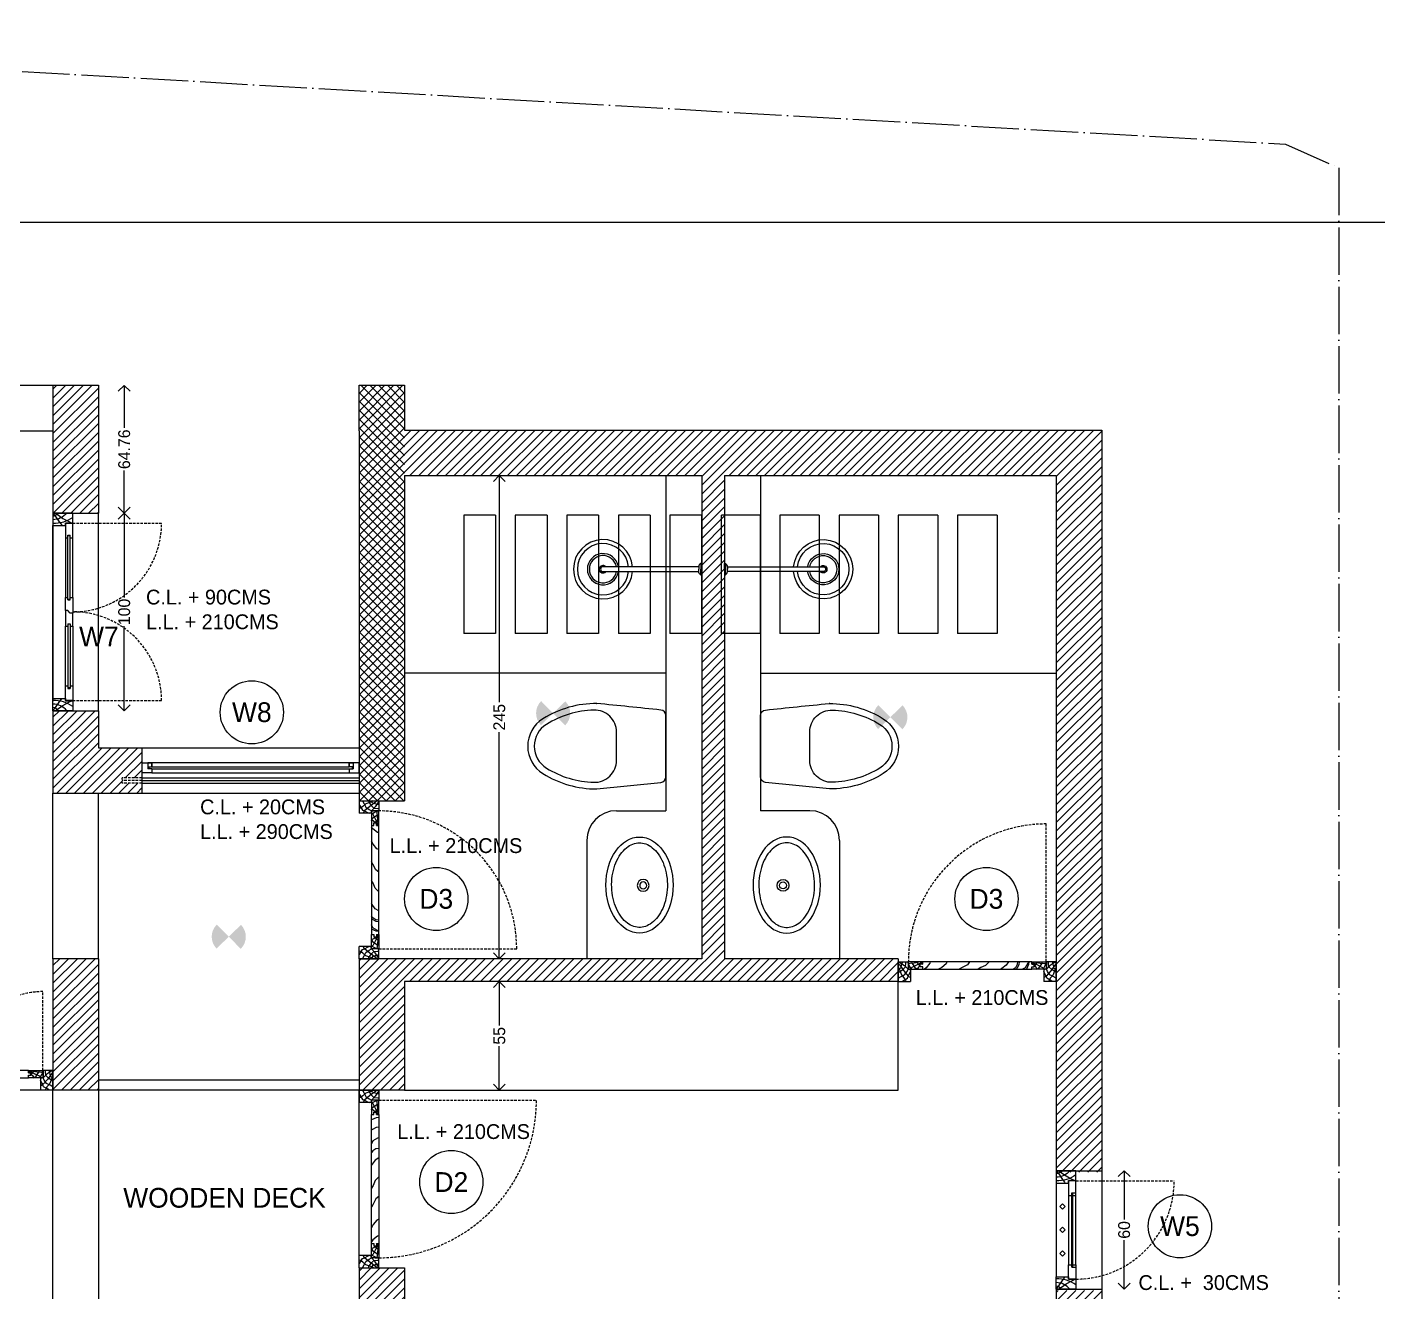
# Model space of a CAD drawing. Header units: metres. Extents: x -16 to 65907, y -5261 to 15511.
# Drawn here: x 18157 to 18841, y 6932 to 7573 of the extents above; entities that cross this region are included whole.
import ezdxf

# ---------------------------------------------------------------- set-up
doc = ezdxf.new("R2010")
doc.units = ezdxf.units.M
doc.header["$PDMODE"] = 67
doc.header["$PDSIZE"] = -5
doc.linetypes.add('ACAD_ISO04W100', pattern=[30, 24, -3, 0, -3])
doc.linetypes.add('DASHED', pattern=[19.05, 12.7, -6.35])
doc.layers.get('0').update_dxf_attribs({"color": 6})
for name, color, linetype in [('BC-BOUNDARY', 3, 'ACAD_ISO04W100'), ('BC-CILL', 23, 'Continuous'), ('BC-DIMENSION', 8, 'Continuous'), ('BC-ELEC_FIT', 10, 'Continuous'), ('BC-FURNITURE', 5, 'Continuous'), ('BC-GREYCOLOR', 8, 'Continuous'), ('BC-HATCH', 8, 'Continuous'), ('BC-JOINERY', 93, 'Continuous'), ('BC-PLUMB-FIXTURE', 118, 'Continuous'), ('BC-TEXT', 7, 'Continuous'), ('BC-WALLS', 1, 'Continuous'), ('BC-WHITECOLOR', 7, 'Continuous')]:
    doc.layers.add(name, color=color, linetype=linetype)
doc.layers.get('BC-ELEC_FIT').off()
doc.styles.add('BC-1IN10-3', font='FreeSans.ttf', dxfattribs={"height": 6})
doc.styles.add('BC-1IN50-1', font='FreeSans.ttf', dxfattribs={"height": 10})
doc.dimstyles.new('BC-1IN10-3', dxfattribs={"dimtxt": 6, "dimasz": 6, "dimexe": 0.18, "dimexo": 0.0625, "dimgap": 1, "dimtad": 0, "dimtoh": 1, "dimzin": 12, "dimdsep": 46, "dimtxsty": 'BC-1IN10-3', "dimblk": 'OPEN90', "dimcen": 0.09, "dimse1": 1, "dimse2": 1, "dimclrd": 256, "dimclre": 256, "dimclrt": 7, "dimadec": 0, "dimazin": 0, "dimtfac": 1, "dimtdec": 1, "dimtofl": 0, "dimtmove": 1, "dimatfit": 3, "dimldrblk": 'OPEN90', "dimfxl": 1, "dimtolj": 1, "dimtzin": 0, "dimlwd": -3, "dimarcsym": 0})
pattern_1 = [(45, (-1743.164, 9158.644), (-2.24506403, 2.24506403), [])]

# ---------------------------------------------------------------- blocks, each defined once
blk = doc.blocks.new('BC-SHOWER')
for p in [(-12.3, -15.1), (12.3, -15.1)]:
    blk.add_line(p, (0, -15.1))
for points in [[(0, 0), (-29.6, 0)], [(0, 0), (29.6, 0)], [(-29.6, -4.1), (0, -4.1)], [(-28.3, -5.1), (0, -5.1)], [(29.6, -4.1), (0, -4.1)], [(28.3, -5.1), (0, -5.1)]]:
    blk.add_lwpolyline(points)
for points in [[(-29.6, 0), (-29.6, -4.1, 0.347987), (-28.6, -5.1), (-28.3, -5.1, 0.2725), (-12.3, -15.1, 6.671192)], [(29.6, 0), (29.6, -4.1, -0.347987), (28.6, -5.1), (28.3, -5.1, -0.2725), (12.3, -15.1, -6.671192)], [(-12.3, -15.1), (-12.3, -500, 1), (12.3, -500), (12.3, -15.1)]]:
    blk.add_lwpolyline(points, format="xyb")
for centre, radius, start, end in [((0, -499.7), 150, 94.70296, 85.29704), ((0, -499.7), 130, 95.42894, 84.57108), ((0, -500), 79.1, 100.18967, 79.8103), ((0, -500), 69.1, 100.18967, 79.8103), ((0, -500), 19.1, 130.08702, 49.91283)]:
    blk.add_arc(centre, radius, start, end)
blk = doc.blocks.new('BC-WC')
at = {"linetype": 'ByBlock'}
for points in [[(193.3, 400), (461.7, 520.1, -0.384412), (493.6, 509.8), (633.6, 267.3, -0.383904), (626.6, 234.6, -0.001434), (389.3, 62.9, -0.140641), (141, 0, -0.259738), (18, 73.6, -0.259738), (15.8, 216.9, -0.139471)], [(336.3, 332.2), (401.2, 219.9, -0.422961), (362, 81.9, -0.13189), (141.9, 30, -0.259738), (44, 88.6, -0.259738), (42.2, 202.7, -0.13189), (197.1, 367.3, -0.422961)]]:
    blk.add_lwpolyline(points, format="xyb", close=True, dxfattribs=at)
blk.add_arc((374.7, 83.2), 25, 299.83999, 305.7189, dxfattribs=at)
blk = doc.blocks.new('BC-WASH-COUNTER')
for radius in [2.5, 1.47]:
    blk.add_circle((20.09, 15.74), radius)
at = {"extrusion": (0, 0, -1)}
blk.add_ellipse((20.23, 14.18), major_axis=(-20.28, 0), ratio=0.7, start_param=3.141593, end_param=9.424778, dxfattribs=at)
blk.add_open_spline([(38.07, 14.18), (38.07, 13.26), (37.9, 12.33), (37.2, 10.48), (36.67, 9.56), (35.23, 7.8), (34.32, 6.96), (32.19, 5.44), (30.95, 4.77), (28.25, 3.65), (26.77, 3.21), (23.7, 2.6), (22.09, 2.44), (18.88, 2.41), (17.27, 2.54), (14.17, 3.08), (12.68, 3.5), (9.92, 4.56), (8.66, 5.22), (6.45, 6.7), (5.5, 7.53), (3.99, 9.27), (3.41, 10.18), (2.64, 12.03), (2.43, 12.95), (2.35, 14.81), (2.49, 15.74), (3.11, 17.58), (3.6, 18.51), (4.95, 20.28), (5.82, 21.14), (7.89, 22.69), (9.09, 23.39), (11.74, 24.56), (13.19, 25.03), (16.24, 25.69), (17.83, 25.88), (21.04, 25.98), (22.66, 25.88), (25.78, 25.4), (27.29, 25.01), (30.1, 24), (31.39, 23.37), (33.67, 21.93), (34.65, 21.12), (36.25, 19.39), (36.86, 18.48), (37.72, 16.65), (37.97, 15.72), (38.06, 14.59), (38.07, 14.39), (38.07, 14.18)], degree=3, knots=[0, 0, 0, 0, 0.25944, 0.25944, 0.518879, 0.518879, 0.778319, 0.778319, 1.037759, 1.037759, 1.297198, 1.297198, 1.556638, 1.556638, 1.816078, 1.816078, 2.075517, 2.075517, 2.334957, 2.334957, 2.594397, 2.594397, 2.853836, 2.853836, 3.113276, 3.113276, 3.372716, 3.372716, 3.632155, 3.632155, 3.891595, 3.891595, 4.151035, 4.151035, 4.410474, 4.410474, 4.669914, 4.669914, 4.929354, 4.929354, 5.188793, 5.188793, 5.448233, 5.448233, 5.707673, 5.707673, 5.967112, 5.967112, 6.226552, 6.226552, 6.283185, 6.283185, 6.283185, 6.283185])
blk = doc.blocks.new('BC-JN-FRAME-SIDE')
at = {"layer": 'BC-HATCH'}
for points in [[(0, -3.87), (-1.06, -2.29), (-2.66, -0.06), (-4.24, 2.97), (-5, 4.54)], [(-0.01, -5), (-1.62, -3.74), (-4.39, -1.84), (-5.78, -0.75), (-6.25, -0.66)]]:
    blk.add_lwpolyline(points, dxfattribs=at)
for centre, radius, start, end in [((10.75, -4.4), 15.93, 143.84471, 182.16368), ((5.98, -5.2), 9.31, 129.91119, 178.74686), ((2.65, -5.73), 4.3, 128.02701, 170.18517)]:
    blk.add_arc(centre, radius, start, end, dxfattribs=at)
at = {"layer": 'BC-JOINERY'}
for p, q in [((-6.25, -5), (-6.25, 1.25)), ((-6.25, 1.25), (-5, 1.25)), ((-5, 1.25), (-5, 5)), ((-5, 5), (0, 5)), ((0, 5), (0, -5)), ((0, -5), (-6.25, -5))]:
    blk.add_line(p, q, dxfattribs=at)
blk = doc.blocks.new('_OPEN90')
at = {"color": 0, "linetype": 'ByBlock'}
for p, q in [((0, 0), (-1, 0)), ((-0.5, 0.5), (0, 0)), ((0, 0), (-0.5, -0.5))]:
    blk.add_line(p, q, dxfattribs=at)
blk = doc.blocks.new('*D2220')
at = {"layer": 'BC-DIMENSION', "linetype": 'Continuous', "lineweight": -3}
for p, q in [((18206.29, 7385.14), (18206.29, 7369.59)), ((18206.29, 7332.38), (18206.29, 7347.93))]:
    blk.add_line(p, q, dxfattribs=at)
at = {"layer": 'Defpoints', "color": 0}
for p in [(18193.21, 7391.14), (18206.29, 7391.14), (18193.21, 7326.38)]:
    blk.add_point(p, dxfattribs=at)
at = {"layer": 'BC-DIMENSION', "lineweight": -3, "xscale": 6, "yscale": 6, "zscale": 6}
for p, rotation in [((18206.29, 7391.14), 90), ((18206.29, 7326.38), 270)]:
    blk.add_blockref('_OPEN90', p, dxfattribs=dict(at, rotation=rotation))
at = {"layer": 'BC-DIMENSION', "color": 7, "insert": (18206.29, 7358.76), "char_height": 6, "attachment_point": 5, "rotation": 90, "style": 'BC-1IN10-3'}
blk.add_mtext('\\A1;64.76', dxfattribs=at)
blk = doc.blocks.new('*D2221')
at = {"layer": 'BC-DIMENSION', "linetype": 'Continuous', "lineweight": -3}
for p, q in [((18206.29, 7320.38), (18206.29, 7283.62)), ((18206.29, 7232.38), (18206.29, 7269.14))]:
    blk.add_line(p, q, dxfattribs=at)
at = {"layer": 'Defpoints', "color": 0}
for p in [(18193.21, 7326.38), (18193.21, 7226.38), (18206.29, 7226.38)]:
    blk.add_point(p, dxfattribs=at)
at = {"layer": 'BC-DIMENSION', "lineweight": -3, "xscale": 6, "yscale": 6, "zscale": 6}
for p, rotation in [((18206.29, 7326.38), 90), ((18206.29, 7226.38), 270)]:
    blk.add_blockref('_OPEN90', p, dxfattribs=dict(at, rotation=rotation))
at = {"layer": 'BC-DIMENSION', "color": 7, "insert": (18206.29, 7276.38), "char_height": 6, "attachment_point": 5, "rotation": 90, "style": 'BC-1IN10-3'}
blk.add_mtext('\\A1;100', dxfattribs=at)
blk = doc.blocks.new('*D2222')
at = {"layer": 'BC-DIMENSION', "linetype": 'Continuous', "lineweight": -3}
for p, q in [((18396.21, 7339.43), (18396.21, 7230.62)), ((18396.21, 7106.72), (18396.21, 7215.52))]:
    blk.add_line(p, q, dxfattribs=at)
at = {"layer": 'Defpoints', "color": 0}
for p in [(18396.21, 7345.43), (18498.71, 7345.43), (18498.71, 7100.72)]:
    blk.add_point(p, dxfattribs=at)
at = {"layer": 'BC-DIMENSION', "lineweight": -3, "xscale": 6, "yscale": 6, "zscale": 6}
for p, rotation in [((18396.21, 7345.43), 90), ((18396.21, 7100.72), 270)]:
    blk.add_blockref('_OPEN90', p, dxfattribs=dict(at, rotation=rotation))
at = {"layer": 'BC-DIMENSION', "color": 7, "insert": (18396.21, 7223.07), "char_height": 6, "attachment_point": 5, "rotation": 90, "style": 'BC-1IN10-3'}
blk.add_mtext('\\A1;{245}', dxfattribs=at)
blk = doc.blocks.new('*D2223')
at = {"layer": 'BC-DIMENSION', "linetype": 'Continuous', "lineweight": -3}
for p, q in [((18396.21, 7083.22), (18396.21, 7066.97)), ((18396.21, 7040.22), (18396.21, 7056.46))]:
    blk.add_line(p, q, dxfattribs=at)
at = {"layer": 'Defpoints', "color": 0}
for p in [(18348.21, 7089.22), (18396.21, 7089.22), (18348.21, 7034.22)]:
    blk.add_point(p, dxfattribs=at)
at = {"layer": 'BC-DIMENSION', "lineweight": -3, "xscale": 6, "yscale": 6, "zscale": 6}
for p, rotation in [((18396.21, 7089.22), 90), ((18396.21, 7034.22), 270)]:
    blk.add_blockref('_OPEN90', p, dxfattribs=dict(at, rotation=rotation))
at = {"layer": 'BC-DIMENSION', "color": 7, "insert": (18396.21, 7061.72), "char_height": 6, "attachment_point": 5, "rotation": 90, "style": 'BC-1IN10-3'}
blk.add_mtext('\\A1;55', dxfattribs=at)
blk = doc.blocks.new('*D2228')
at = {"layer": 'BC-DIMENSION', "linetype": 'Continuous', "lineweight": -3}
for p, q in [((18712.61, 6987.43), (18712.61, 6968.62)), ((18712.61, 6939.43), (18712.61, 6958.23))]:
    blk.add_line(p, q, dxfattribs=at)
at = {"layer": 'Defpoints', "color": 0}
for p in [(18701.21, 6993.43), (18712.61, 6993.43), (18701.21, 6933.43)]:
    blk.add_point(p, dxfattribs=at)
at = {"layer": 'BC-DIMENSION', "lineweight": -3, "xscale": 6, "yscale": 6, "zscale": 6}
for p, rotation in [((18712.61, 6993.43), 90), ((18712.61, 6933.43), 270)]:
    blk.add_blockref('_OPEN90', p, dxfattribs=dict(at, rotation=rotation))
at = {"layer": 'BC-DIMENSION', "color": 7, "insert": (18712.61, 6963.43), "char_height": 6, "attachment_point": 5, "rotation": 90, "style": 'BC-1IN10-3'}
blk.add_mtext('\\A1;60', dxfattribs=at)
blk = doc.blocks.new('ele_ceiling_box')
at = {"layer": 'BC-WALLS'}
h = blk.add_hatch(color=256, dxfattribs=at)
edge = h.paths.add_edge_path()
edge.add_ellipse((0, 0), major_axis=(-6.11, 6.11), ratio=1, start_angle=179.75371, end_angle=269.22334)
edge.add_line((6.19, 6.03), (0, 0))
edge.add_line((0, 0), (6.08, -6.13))
edge = h.paths.add_edge_path()
edge.add_line((0, 0), (-6.08, 6.13))
edge.add_ellipse((0, 0), major_axis=(-6.11, 6.11), ratio=1, start_angle=359.75371, end_angle=449.22334)
edge.add_line((-6.19, -6.03), (0, 0))

msp = doc.modelspace()

# ---------------------------------------------------------------- hatches: boundary and pattern name
at = {"layer": 'BC-DIMENSION', "linetype": 'Continuous'}
h = msp.add_hatch(dxfattribs=at)
h.set_pattern_fill('ANSI31', color=256, style=0)
h.set_pattern_definition(pattern_1)
h.paths.add_polyline_path([(18701.213, 6992.716), (18701.213, 7368.428), (18348.213, 7368.428), (18348.213, 7345.428), (18498.713, 7345.428), (18498.713, 7100.716), (18325.213, 7100.716), (18325.213, 7034.216), (18348.213, 7034.216), (18348.213, 7089.216), (18598.213, 7089.216), (18598.213, 7100.716), (18510.213, 7100.716), (18510.213, 7345.428), (18678.213, 7345.428), (18678.213, 6992.716)])
h.paths.add_polyline_path([(18193.213, 7326.379), (18193.213, 7391.143), (18170.213, 7391.143), (18170.213, 7326.379), (18171.344, 7326.379), (18172.866, 7326.379), (18177.153, 7326.379), (18180.213, 7326.379)])
h.paths.add_polyline_path([(18215.213, 7192.313), (18215.213, 7207.616), (18193.213, 7207.616), (18193.213, 7226.379), (18170.213, 7226.379), (18170.213, 7184.616), (18215.213, 7184.616), (18215.213, 7189.626), (18205.213, 7189.626), (18205.213, 7192.313)])
h.paths.add_polyline_path([(18193.213, 7034.216), (18193.213, 7100.716), (18170.213, 7100.716), (18170.213, 7034.216)])
h.paths.add_polyline_path([(17862.213, 7045.716), (17862.213, 7100.716), (17862.213, 7226.379), (17839.213, 7226.379), (17839.213, 7034.216), (17862.213, 7034.216), (18079.27, 7034.216), (18079.27, 7045.716)])
h.paths.add_polyline_path([(17862.213, 7326.379), (17862.213, 7391.143), (17839.213, 7391.143), (17839.213, 7326.379)])
h = msp.add_hatch(dxfattribs=at)
h.set_pattern_fill('ANSI37', color=256, style=0)
h.set_pattern_definition([(45, (-1743.164, 9158.644), (-2.24506403, 2.24506403), []), (135, (-1743.164, 9158.644), (-2.24506403, -2.24506403), [])])
h.paths.add_polyline_path([(18348.213, 7180.716), (18348.213, 7391.143), (18325.213, 7391.143), (18325.213, 7180.716)])
h = msp.add_hatch(dxfattribs=at)
h.set_pattern_fill('ANSI31', color=256, style=0)
h.set_pattern_definition(pattern_1)
h.paths.add_polyline_path([(18701.213, 6617.597), (18701.213, 6932.716), (18688.213, 6932.716), (18685.153, 6932.716), (18680.866, 6932.716), (18679.344, 6932.716), (18678.213, 6932.716), (18678.213, 6617.597)])
h.paths.add_polyline_path([(18574.213, 6490.587), (18574.213, 6513.587), (18348.213, 6513.587), (18348.213, 6944.216), (18325.213, 6944.216), (18325.213, 6680.016), (18325.213, 6513.587), (18315.213, 6513.587), (18315.213, 6503.587), (18325.213, 6503.587), (18325.213, 6490.587)])
h.paths.add_polyline_path([(18225.213, 6503.587), (18225.213, 6513.587), (18044.213, 6513.587), (18044.213, 6490.587), (18215.213, 6490.587), (18215.213, 6503.587)])
h.paths.add_polyline_path([(18193.213, 6657.016), (18193.213, 6680.016), (18051.312, 6680.016), (18051.326, 6657.016)])
h.paths.add_polyline_path([(17862.213, 6780.016), (17862.213, 6934.216), (17849.213, 6934.216), (17846.153, 6934.216), (17841.866, 6934.216), (17840.344, 6934.216), (17839.213, 6934.216), (17839.213, 6780.016), (17842.274, 6780.016), (17846.561, 6780.016), (17848.083, 6780.016), (17849.213, 6780.016)])
h.paths.add_polyline_path([(17862.213, 6645.587), (17862.213, 6680.016), (17839.213, 6680.016), (17839.213, 6645.587)])

# ---------------------------------------------------------------- linework, layer by layer
for p, q in [((18480.496, 7345.428), (18480.496, 7175.716)), ((18528.43, 7345.428), (18528.43, 7175.716)), ((18480.496, 7245.428), (18348.213, 7245.428)), ((18528.43, 7245.428), (18678.213, 7245.428)), ((18455.496, 7175.716), (18480.496, 7175.716)), ((18553.43, 7175.716), (18528.43, 7175.716)), ((18440.496, 7160.716), (18440.496, 7100.716)), ((18568.43, 7160.716), (18568.43, 7100.716)), ((18348.213, 7100.716), (18348.213, 7100.716))]:
    msp.add_line(p, q)
for centre, start, end in [((18455.496, 7160.716), 90, 180), ((18553.43, 7160.716), 0, 90)]:
    msp.add_arc(centre, 15, start, end)
at = {"layer": 'BC-BOUNDARY'}
for p, q in [((17763.9, 7572.599), (18794.271, 7513.322)), ((18794.271, 7513.322), (18821.255, 7501.251)), ((18821.255, 7501.251), (18821.255, 6199.027))]:
    msp.add_line(p, q, dxfattribs=at)
at = {"layer": 'BC-CILL'}
for p, q in [((17862.213, 7391.143), (18170.213, 7391.143)), ((17862.213, 7368.143), (18170.213, 7368.143)), ((18193.213, 7226.379), (18193.213, 7326.379)), ((18170.213, 7321.579), (18170.213, 7231.279)), ((18215.213, 7207.616), (18325.213, 7207.616)), ((18170.213, 7100.716), (18170.213, 7184.616)), ((18193.213, 7100.716), (18193.213, 7184.616)), ((18325.213, 7034.216), (18193.213, 7034.216))]:
    msp.add_line(p, q, dxfattribs=at)
at = {"layer": 'BC-CILL', "linetype": 'Continuous'}
msp.add_line((18701.213, 6993.426), (18701.213, 6933.426), dxfattribs=at)
at = {"layer": 'BC-FURNITURE'}
for p, q in [((18598.213, 7034.216), (18598.213, 7089.216)), ((18348.213, 7034.216), (18598.213, 7034.216))]:
    msp.add_line(p, q, dxfattribs=at)
at = {"layer": 'BC-GREYCOLOR', "linetype": 'DASHED', "ltscale": 0.1}
for p, q in [((18180.213, 7321.379), (18225.202, 7321.379)), ((18180.213, 7231.479), (18225.202, 7231.479)), ((18215.213, 7192.313), (18205.213, 7192.313)), ((18205.213, 7189.626), (18205.213, 7192.313)), ((18215.213, 7190.97), (18205.213, 7190.97)), ((18215.213, 7189.626), (18205.213, 7189.626)), ((18673.113, 7099.216), (18673.113, 7169.016)), ((18335.213, 7105.816), (18405.013, 7105.816)), ((18165.113, 7044.216), (18165.113, 7084.116)), ((18335.213, 7029.116), (18415.013, 7029.116)), ((18688.213, 6988.226), (18737.923, 6988.226))]:
    msp.add_line(p, q, dxfattribs=at)
at = {"layer": 'BC-GREYCOLOR', "ltscale": 0.1}
for p, q in [((18320.213, 7199.97), (18220.213, 7199.97)), ((18220.213, 7194.97), (18320.213, 7194.97))]:
    msp.add_line(p, q, dxfattribs=at)
at = {"layer": 'BC-GREYCOLOR', "linetype": 'DASHED', "ltscale": 0.1}
for centre, radius, start, end in [((18180.213, 7321.379), 44.989, 270, 0), ((18180.213, 7231.479), 44.989, 0, 90), ((18335.213, 7105.816), 69.8, 0, 93.079694), ((18673.113, 7099.216), 69.8, 90, 183.079694), ((18165.113, 7044.216), 39.9, 90, 180), ((18335.213, 7029.116), 79.8, 267.306537, 0), ((18688.228, 6988.219), 49.695, 265.654743, 0.007638)]:
    msp.add_arc(centre, radius, start, end, dxfattribs=at)
at = {"layer": 'BC-HATCH'}
for p, q in [((18378.213, 7325.428), (18378.213, 7265.428)), ((18394.313, 7325.428), (18378.213, 7325.428)), ((18394.313, 7325.428), (18394.313, 7265.428)), ((18404.313, 7325.428), (18404.313, 7265.428)), ((18420.413, 7325.428), (18404.313, 7325.428)), ((18420.413, 7325.428), (18420.413, 7265.428)), ((18430.413, 7325.428), (18430.413, 7265.428)), ((18446.513, 7325.428), (18430.413, 7325.428)), ((18446.513, 7325.428), (18446.513, 7265.428)), ((18456.513, 7325.428), (18456.513, 7265.428)), ((18472.613, 7325.428), (18456.513, 7325.428)), ((18472.613, 7325.428), (18472.613, 7265.428)), ((18482.613, 7325.428), (18482.613, 7265.428)), ((18498.713, 7325.428), (18482.613, 7325.428)), ((18498.713, 7265.428), (18498.713, 7325.428)), ((18508.713, 7265.428), (18508.713, 7325.428)), ((18528.213, 7325.428), (18508.713, 7325.428)), ((18528.213, 7325.428), (18528.213, 7265.428)), ((18538.213, 7325.428), (18538.213, 7265.428)), ((18558.213, 7325.428), (18538.213, 7325.428)), ((18558.213, 7325.428), (18558.213, 7265.428)), ((18568.213, 7325.428), (18568.213, 7265.428)), ((18588.213, 7325.428), (18568.213, 7325.428)), ((18588.213, 7325.428), (18588.213, 7265.428)), ((18598.213, 7325.428), (18598.213, 7265.428)), ((18618.213, 7325.428), (18598.213, 7325.428)), ((18618.213, 7325.428), (18618.213, 7265.428)), ((18648.213, 7325.428), (18628.213, 7325.428)), ((18628.213, 7325.428), (18628.213, 7265.428)), ((18648.213, 7325.428), (18648.213, 7265.428)), ((18394.313, 7265.428), (18378.213, 7265.428)), ((18420.413, 7265.428), (18404.313, 7265.428)), ((18446.513, 7265.428), (18430.413, 7265.428)), ((18472.613, 7265.428), (18456.513, 7265.428)), ((18498.713, 7265.428), (18482.613, 7265.428)), ((18528.213, 7265.428), (18508.713, 7265.428)), ((18558.213, 7265.428), (18538.213, 7265.428)), ((18588.213, 7265.428), (18568.213, 7265.428)), ((18618.213, 7265.428), (18598.213, 7265.428)), ((18648.213, 7265.428), (18628.213, 7265.428))]:
    msp.add_line(p, q, dxfattribs=at)
for points in [[(18332.283, 7180.716), (18331.627, 7180.239), (18328.56, 7179.133), (18327.04, 7177.835), (18325.88, 7177.061), (18325.213, 7176.816)], [(18325.213, 7178.925), (18325.465, 7178.525), (18326.957, 7175.984), (18328.311, 7175.514), (18329.412, 7174.795), (18330.266, 7174.466)], [(18326.935, 7180.716), (18327.814, 7179.216), (18328.56, 7177.503), (18330.273, 7176.287), (18331.413, 7175.716)], [(18334.286, 7180.716), (18333.505, 7179.99), (18330.66, 7177.918), (18328.007, 7175.624), (18327.283, 7174.466)], [(18329.897, 7180.716), (18330.079, 7180.1), (18331.319, 7178.398), (18332.708, 7177.029), (18334.694, 7176.868), (18335.213, 7176.716)], [(18335.213, 7180.433), (18334.638, 7179.686), (18333.284, 7177.614), (18331.413, 7175.716), (18331.161, 7174.466)], [(18335.213, 7178.877), (18334.611, 7178.802), (18333.284, 7179.161), (18332.041, 7179.548), (18331.463, 7180.716)], [(18331.463, 7173.906), (18331.966, 7174.393), (18333.281, 7175.157), (18334.695, 7175.616)], [(18335.213, 7168.514), (18334.597, 7169.499), (18333.451, 7171.479), (18332.376, 7173.771), (18331.463, 7174.611)], [(18331.463, 7170.732), (18331.994, 7171.96), (18333.607, 7173.078), (18334.526, 7173.63), (18335.213, 7173.814)], [(18333.273, 7169.566), (18332.418, 7170.531), (18331.463, 7171.134)], [(18333.084, 7169.566), (18333.239, 7169.867), (18334.738, 7171.069), (18335.213, 7171.235)], [(18335.213, 7169.329), (18334.455, 7168.975), (18333.963, 7168.351)], [(18335.213, 7169.625), (18334.936, 7170.277), (18334.54, 7172.653), (18334.286, 7174.931), (18333.965, 7175.616)], [(18335.213, 7164.489), (18334.549, 7164.744), (18332.175, 7166.514), (18331.463, 7167.471)], [(18332.442, 7168.316), (18332.713, 7168.844)], [(18334.421, 7168.316), (18333.963, 7168.802)], [(18335.213, 7156.039), (18334.118, 7156.499), (18332.304, 7158.7), (18331.463, 7160.383)], [(18335.213, 7144.648), (18333.729, 7145.706), (18332.218, 7148.728), (18331.463, 7149.923)], [(18335.213, 7134.602), (18333.384, 7136.51), (18332.261, 7138.971), (18331.463, 7140.308)], [(18335.213, 7124.935), (18333.427, 7126.106), (18331.786, 7128.221), (18331.463, 7128.833)], [(18335.213, 7120.267), (18333.767, 7120.525), (18332.137, 7121.409), (18331.463, 7122.379)], [(18335.213, 7119.483), (18333.905, 7119.602), (18331.971, 7120.569), (18331.463, 7120.988)], [(18335.213, 7114.854), (18334.463, 7115.097), (18332.218, 7116.435), (18331.463, 7117.867)], [(18335.213, 7114.621), (18333.863, 7114.773), (18331.463, 7115.787)], [(18335.213, 7112.917), (18334.597, 7111.933), (18333.451, 7109.952), (18332.376, 7107.661), (18331.463, 7106.821)], [(18333.273, 7111.866), (18332.418, 7110.9), (18331.463, 7110.298)], [(18331.463, 7110.7), (18331.994, 7109.471), (18333.607, 7108.354), (18334.526, 7107.802), (18335.213, 7107.618)], [(18331.463, 7107.526), (18331.966, 7107.038), (18333.281, 7106.274), (18334.695, 7105.816)], [(18332.442, 7113.116), (18332.713, 7112.588)], [(18333.084, 7111.866), (18333.239, 7111.565), (18334.738, 7110.363), (18335.213, 7110.197)], [(18334.421, 7113.116), (18333.963, 7112.63)], [(18335.213, 7112.103), (18334.455, 7112.456), (18333.963, 7113.08)], [(18335.213, 7111.806), (18334.936, 7111.155), (18334.54, 7108.778), (18334.286, 7106.501), (18333.965, 7105.816)], [(18325.213, 7102.506), (18325.465, 7102.906), (18326.957, 7105.448), (18328.311, 7105.918), (18329.412, 7106.637), (18330.266, 7106.966)], [(18332.283, 7100.716), (18331.627, 7101.193), (18328.56, 7102.298), (18327.04, 7103.597), (18325.88, 7104.37), (18325.213, 7104.616)], [(18326.935, 7100.716), (18327.814, 7102.215), (18328.56, 7103.928), (18330.273, 7105.144), (18331.413, 7105.716)], [(18334.286, 7100.716), (18333.505, 7101.442), (18330.66, 7103.514), (18328.007, 7105.807), (18327.283, 7106.966)], [(18329.897, 7100.716), (18330.079, 7101.331), (18331.319, 7103.034), (18332.708, 7104.403), (18334.694, 7104.564), (18335.213, 7104.715)], [(18335.213, 7100.999), (18334.638, 7101.746), (18333.284, 7103.818), (18331.413, 7105.716), (18331.161, 7106.966)], [(18335.213, 7102.554), (18334.611, 7102.63), (18333.284, 7102.271), (18332.041, 7101.884), (18331.463, 7100.716)], [(18600.052, 7099.216), (18600.127, 7098.613), (18599.768, 7097.287), (18599.381, 7096.044), (18598.213, 7095.466)], [(18598.213, 7093.9), (18598.829, 7094.082), (18600.531, 7095.322), (18601.9, 7096.71), (18602.061, 7098.696), (18602.213, 7099.216)], [(18598.213, 7098.288), (18598.939, 7097.508), (18601.011, 7094.662), (18603.305, 7092.01), (18604.463, 7091.286)], [(18598.213, 7096.285), (18598.691, 7095.629), (18599.796, 7092.562), (18601.094, 7091.043), (18601.868, 7089.882), (18602.113, 7089.216)], [(18598.213, 7090.938), (18599.713, 7091.816), (18601.426, 7092.562), (18602.642, 7094.275), (18603.213, 7095.416)], [(18598.496, 7099.216), (18599.243, 7098.641), (18601.315, 7097.287), (18603.213, 7095.416), (18604.463, 7095.164)], [(18600.004, 7089.216), (18600.404, 7089.468), (18602.946, 7090.96), (18603.415, 7092.314), (18604.134, 7093.415), (18604.463, 7094.268)], [(18609.304, 7099.216), (18608.652, 7098.939), (18606.276, 7098.543), (18603.998, 7098.288), (18603.313, 7097.968)], [(18605.023, 7095.466), (18604.536, 7095.968), (18603.772, 7097.284), (18603.313, 7098.698)], [(18610.415, 7099.216), (18609.43, 7098.599), (18607.45, 7097.454), (18605.158, 7096.378), (18604.318, 7095.466)], [(18608.197, 7095.466), (18606.969, 7095.997), (18605.851, 7097.609), (18605.299, 7098.529), (18605.115, 7099.216)], [(18609.363, 7097.087), (18609.062, 7097.241), (18607.86, 7098.741), (18607.694, 7099.216)], [(18609.363, 7097.275), (18608.398, 7096.421), (18607.795, 7095.466)], [(18609.6, 7099.216), (18609.954, 7098.458), (18610.578, 7097.966)], [(18610.613, 7096.444), (18610.085, 7096.716)], [(18610.613, 7098.423), (18610.127, 7097.966)], [(18614.44, 7099.216), (18614.185, 7098.552), (18612.415, 7096.177), (18611.458, 7095.466)], [(18622.89, 7099.216), (18622.43, 7098.12), (18620.229, 7096.307), (18618.546, 7095.466)], [(18634.281, 7099.216), (18633.223, 7097.732), (18630.201, 7096.221), (18629.006, 7095.466)], [(18644.327, 7099.216), (18642.419, 7097.386), (18639.958, 7096.264), (18638.622, 7095.466)], [(18653.994, 7099.216), (18652.823, 7097.429), (18650.708, 7095.789), (18650.096, 7095.466)], [(18658.662, 7099.216), (18658.404, 7097.77), (18657.52, 7096.139), (18656.55, 7095.466)], [(18659.446, 7099.216), (18659.327, 7097.908), (18658.36, 7095.974), (18657.941, 7095.466)], [(18664.075, 7099.216), (18663.832, 7098.466), (18662.494, 7096.221), (18661.062, 7095.466)], [(18664.308, 7099.216), (18664.156, 7097.866), (18663.143, 7095.466)], [(18665.813, 7098.423), (18666.299, 7097.966)], [(18665.813, 7096.444), (18666.341, 7096.716)], [(18666.826, 7099.216), (18666.473, 7098.458), (18665.849, 7097.966)], [(18666.012, 7099.216), (18666.996, 7098.599), (18668.977, 7097.454), (18671.268, 7096.378), (18672.108, 7095.466)], [(18667.063, 7097.087), (18667.364, 7097.241), (18668.566, 7098.741), (18668.732, 7099.216)], [(18667.063, 7097.275), (18668.029, 7096.421), (18668.631, 7095.466)], [(18667.123, 7099.216), (18667.774, 7098.939), (18670.151, 7098.543), (18672.428, 7098.288), (18673.113, 7097.968)], [(18668.229, 7095.466), (18669.458, 7095.997), (18670.575, 7097.609), (18671.127, 7098.529), (18671.311, 7099.216)], [(18671.403, 7095.466), (18671.891, 7095.968), (18672.655, 7097.284), (18673.113, 7098.698)], [(18677.93, 7099.216), (18677.183, 7098.641), (18675.111, 7097.287), (18673.213, 7095.416), (18671.963, 7095.164)], [(18678.213, 7098.288), (18677.487, 7097.508), (18675.415, 7094.662), (18673.122, 7092.01), (18671.963, 7091.286)], [(18676.423, 7089.216), (18676.023, 7089.468), (18673.481, 7090.96), (18673.011, 7092.314), (18672.292, 7093.415), (18671.963, 7094.268)], [(18678.213, 7090.938), (18676.714, 7091.816), (18675.001, 7092.562), (18673.785, 7094.275), (18673.213, 7095.416)], [(18678.213, 7093.9), (18677.598, 7094.082), (18675.895, 7095.322), (18674.526, 7096.71), (18674.365, 7098.696), (18674.214, 7099.216)], [(18678.213, 7096.285), (18677.736, 7095.629), (18676.631, 7092.562), (18675.332, 7091.043), (18674.559, 7089.882), (18674.313, 7089.216)], [(18676.375, 7099.216), (18676.299, 7098.613), (18676.658, 7097.287), (18677.045, 7096.044), (18678.213, 7095.466)], [(18157.813, 7043.423), (18158.299, 7042.966)], [(18157.813, 7041.444), (18158.341, 7041.716)], [(18158.826, 7044.216), (18158.473, 7043.458), (18157.849, 7042.966)], [(18158.012, 7044.216), (18158.996, 7043.599), (18160.977, 7042.454), (18163.268, 7041.378), (18164.108, 7040.466)], [(18159.063, 7042.087), (18159.364, 7042.241), (18160.566, 7043.741), (18160.732, 7044.216)], [(18159.063, 7042.275), (18160.029, 7041.421), (18160.631, 7040.466)], [(18159.123, 7044.216), (18159.774, 7043.939), (18162.151, 7043.543), (18164.428, 7043.288), (18165.113, 7042.968)], [(18160.229, 7040.466), (18161.458, 7040.997), (18162.575, 7042.609), (18163.127, 7043.529), (18163.311, 7044.216)], [(18163.403, 7040.466), (18163.891, 7040.968), (18164.655, 7042.284), (18165.113, 7043.698)], [(18169.93, 7044.216), (18169.183, 7043.641), (18167.111, 7042.287), (18165.213, 7040.416), (18163.963, 7040.164)], [(18170.213, 7043.288), (18169.487, 7042.508), (18167.415, 7039.662), (18165.122, 7037.01), (18163.963, 7036.286)], [(18168.423, 7034.216), (18168.023, 7034.468), (18165.481, 7035.96), (18165.011, 7037.314), (18164.292, 7038.415), (18163.963, 7039.268)], [(18170.213, 7035.938), (18168.714, 7036.816), (18167.001, 7037.562), (18165.785, 7039.275), (18165.213, 7040.416)], [(18170.213, 7038.9), (18169.598, 7039.082), (18167.895, 7040.322), (18166.526, 7041.71), (18166.365, 7043.696), (18166.214, 7044.216)], [(18170.213, 7041.285), (18169.736, 7040.629), (18168.631, 7037.562), (18167.332, 7036.043), (18166.559, 7034.882), (18166.313, 7034.216)], [(18168.375, 7044.216), (18168.299, 7043.613), (18168.658, 7042.287), (18169.045, 7041.044), (18170.213, 7040.466)], [(18332.283, 7034.216), (18331.627, 7033.739), (18328.56, 7032.633), (18327.04, 7031.335), (18325.88, 7030.561), (18325.213, 7030.316)], [(18325.213, 7032.425), (18325.465, 7032.025), (18326.957, 7029.484), (18328.311, 7029.014), (18329.412, 7028.295), (18330.266, 7027.966)], [(18326.935, 7034.216), (18327.814, 7032.716), (18328.56, 7031.003), (18330.273, 7029.787), (18331.413, 7029.216)], [(18334.286, 7034.216), (18333.505, 7033.49), (18330.66, 7031.418), (18328.007, 7029.124), (18327.283, 7027.966)], [(18329.897, 7034.216), (18330.079, 7033.6), (18331.319, 7031.898), (18332.708, 7030.529), (18334.694, 7030.368), (18335.213, 7030.216)], [(18335.213, 7033.933), (18334.638, 7033.186), (18333.284, 7031.114), (18331.413, 7029.216), (18331.161, 7027.966)], [(18335.213, 7032.377), (18334.611, 7032.302), (18333.284, 7032.661), (18332.041, 7033.048), (18331.463, 7034.216)], [(18331.463, 7027.406), (18331.966, 7027.893), (18333.281, 7028.657), (18334.695, 7029.116)], [(18335.213, 7022.014), (18334.597, 7022.999), (18333.451, 7024.979), (18332.376, 7027.271), (18331.463, 7028.111)], [(18331.463, 7024.232), (18331.994, 7025.46), (18333.607, 7026.578), (18334.526, 7027.13), (18335.213, 7027.314)], [(18335.213, 7023.125), (18334.936, 7023.777), (18334.54, 7026.153), (18334.286, 7028.431), (18333.965, 7029.116)], [(18333.273, 7023.066), (18332.418, 7024.031), (18331.463, 7024.634)], [(18335.213, 7020.31), (18333.863, 7020.158), (18331.463, 7019.145)], [(18332.442, 7021.816), (18332.713, 7022.344)], [(18333.084, 7023.066), (18333.239, 7023.367), (18334.738, 7024.569), (18335.213, 7024.735)], [(18335.213, 7022.829), (18334.455, 7022.475), (18333.963, 7021.851)], [(18334.421, 7021.816), (18333.963, 7022.302)], [(18335.213, 7015.449), (18333.905, 7015.33), (18331.971, 7014.363), (18331.463, 7013.943)], [(18335.213, 7010.077), (18334.463, 7009.835), (18332.218, 7008.496), (18331.463, 7007.065)], [(18335.213, 7004.665), (18333.767, 7004.407), (18332.137, 7003.522), (18331.463, 7002.553)], [(18335.213, 6999.996), (18333.427, 6998.826), (18331.786, 6996.71), (18331.463, 6996.098)], [(18335.213, 6990.329), (18333.384, 6988.422), (18332.261, 6985.961), (18331.463, 6984.624)], [(18335.213, 6980.283), (18333.729, 6979.226), (18332.218, 6976.204), (18331.463, 6975.009)], [(18335.213, 6968.892), (18334.118, 6968.433), (18332.304, 6966.231), (18331.463, 6964.549)], [(18335.213, 6960.443), (18334.549, 6960.187), (18332.175, 6958.417), (18331.463, 6957.46)], [(18325.213, 6946.006), (18325.465, 6946.406), (18326.957, 6948.948), (18328.311, 6949.418), (18329.412, 6950.137), (18330.266, 6950.466)], [(18334.286, 6944.216), (18333.505, 6944.942), (18330.66, 6947.014), (18328.007, 6949.307), (18327.283, 6950.466)], [(18335.213, 6944.499), (18334.638, 6945.246), (18333.284, 6947.318), (18331.413, 6949.216), (18331.161, 6950.466)], [(18335.213, 6956.417), (18334.597, 6955.433), (18333.451, 6953.452), (18332.376, 6951.161), (18331.463, 6950.321)], [(18333.273, 6955.366), (18332.418, 6954.4), (18331.463, 6953.798)], [(18331.463, 6954.2), (18331.994, 6952.971), (18333.607, 6951.854), (18334.526, 6951.302), (18335.213, 6951.118)], [(18331.463, 6951.026), (18331.966, 6950.538), (18333.281, 6949.774), (18334.695, 6949.316)], [(18332.442, 6956.616), (18332.713, 6956.088)], [(18333.084, 6955.366), (18333.239, 6955.065), (18334.738, 6953.863), (18335.213, 6953.697)], [(18334.421, 6956.616), (18333.963, 6956.13)], [(18335.213, 6955.603), (18334.455, 6955.956), (18333.963, 6956.58)], [(18335.213, 6955.306), (18334.936, 6954.655), (18334.54, 6952.278), (18334.286, 6950.001), (18333.965, 6949.316)], [(18332.283, 6944.216), (18331.627, 6944.693), (18328.56, 6945.798), (18327.04, 6947.097), (18325.88, 6947.87), (18325.213, 6948.116)], [(18326.935, 6944.216), (18327.814, 6945.715), (18328.56, 6947.428), (18330.273, 6948.644), (18331.413, 6949.216)], [(18329.897, 6944.216), (18330.079, 6944.831), (18331.319, 6946.534), (18332.708, 6947.903), (18334.694, 6948.064), (18335.213, 6948.215)], [(18335.213, 6946.054), (18334.611, 6946.13), (18333.284, 6945.771), (18332.041, 6945.384), (18331.463, 6944.216)]]:
    msp.add_lwpolyline(points, dxfattribs=at)
msp.add_lwpolyline([(17862.213, 7034.216), (17862.213, 6680.016), (18170.213, 6680.016), (18170.213, 7034.216)], close=True, dxfattribs=at)
at = {"layer": 'BC-JOINERY'}
for p, q in [((18177.713, 7315.229), (18178.963, 7315.229)), ((18178.963, 7314.979), (18177.713, 7314.979)), ((18178.963, 7282.717), (18177.713, 7282.717)), ((18177.713, 7282.467), (18178.963, 7282.467)), ((18177.713, 7270.367), (18178.963, 7270.367)), ((18178.963, 7270.117), (18177.713, 7270.117)), ((18178.963, 7237.879), (18177.713, 7237.879)), ((18177.713, 7237.629), (18178.963, 7237.629)), ((18325.213, 7180.716), (18335.213, 7180.716)), ((18325.213, 7180.716), (18325.213, 7174.466)), ((18335.213, 7180.716), (18335.213, 7175.716)), ((18331.413, 7174.466), (18325.213, 7174.466)), ((18331.413, 7175.716), (18331.413, 7174.466)), ((18335.213, 7175.716), (18331.413, 7175.716)), ((18332.713, 7168.316), (18332.713, 7169.566)), ((18332.713, 7169.566), (18333.963, 7169.566)), ((18333.963, 7168.316), (18333.963, 7169.566)), ((18331.463, 7168.316), (18331.463, 7113.116)), ((18335.213, 7113.116), (18335.213, 7168.316)), ((18332.713, 7113.116), (18332.713, 7111.866)), ((18332.713, 7111.866), (18333.963, 7111.866)), ((18333.963, 7113.116), (18333.963, 7111.866)), ((18331.413, 7106.966), (18325.213, 7106.966)), ((18325.213, 7100.716), (18325.213, 7106.966)), ((18325.213, 7100.716), (18335.213, 7100.716)), ((18331.413, 7105.716), (18331.413, 7106.966)), ((18335.213, 7105.716), (18331.413, 7105.716)), ((18335.213, 7100.716), (18335.213, 7105.716)), ((18598.213, 7089.216), (18598.213, 7099.216)), ((18598.213, 7099.216), (18603.213, 7099.216)), ((18603.213, 7099.216), (18603.213, 7095.416)), ((18603.213, 7095.416), (18604.463, 7095.416)), ((18604.463, 7095.416), (18604.463, 7089.216)), ((18610.613, 7097.966), (18609.363, 7097.966)), ((18609.363, 7096.716), (18609.363, 7097.966)), ((18610.613, 7096.716), (18609.363, 7096.716)), ((18665.813, 7099.216), (18610.613, 7099.216)), ((18610.613, 7095.466), (18665.813, 7095.466)), ((18665.813, 7097.966), (18667.063, 7097.966)), ((18665.813, 7096.716), (18667.063, 7096.716)), ((18667.063, 7096.716), (18667.063, 7097.966)), ((18671.963, 7095.416), (18671.963, 7089.216)), ((18673.213, 7095.416), (18671.963, 7095.416)), ((18678.213, 7099.216), (18673.213, 7099.216)), ((18673.213, 7099.216), (18673.213, 7095.416)), ((18678.213, 7089.216), (18678.213, 7099.216)), ((18598.213, 7089.216), (18604.463, 7089.216)), ((18678.213, 7089.216), (18671.963, 7089.216)), ((18157.813, 7044.216), (18092.613, 7044.216)), ((18092.613, 7040.466), (18157.813, 7040.466)), ((18157.813, 7042.966), (18159.063, 7042.966)), ((18157.813, 7041.716), (18159.063, 7041.716)), ((18159.063, 7041.716), (18159.063, 7042.966)), ((18163.963, 7040.416), (18163.963, 7034.216)), ((18165.213, 7040.416), (18163.963, 7040.416)), ((18170.213, 7044.216), (18165.213, 7044.216)), ((18165.213, 7044.216), (18165.213, 7040.416)), ((18170.213, 7034.216), (18170.213, 7044.216)), ((18170.213, 7034.216), (18163.963, 7034.216)), ((18325.213, 7034.216), (18335.213, 7034.216)), ((18325.213, 7034.216), (18325.213, 7027.966)), ((18335.213, 7034.216), (18335.213, 7029.216)), ((18331.413, 7027.966), (18325.213, 7027.966)), ((18331.413, 7029.216), (18331.413, 7027.966)), ((18335.213, 7029.216), (18331.413, 7029.216)), ((18331.463, 6956.616), (18331.463, 7021.816)), ((18332.713, 7021.816), (18332.713, 7023.066)), ((18332.713, 7023.066), (18333.963, 7023.066)), ((18333.963, 7021.816), (18333.963, 7023.066)), ((18335.213, 7021.816), (18335.213, 6956.616)), ((18686.038, 6982.176), (18686.638, 6982.176)), ((18686.638, 6981.926), (18686.038, 6981.926)), ((18686.638, 6982.176), (18688.213, 6982.176)), ((18331.413, 6950.466), (18325.213, 6950.466)), ((18325.213, 6944.216), (18325.213, 6950.466)), ((18331.413, 6949.216), (18331.413, 6950.466)), ((18332.713, 6956.616), (18332.713, 6955.366)), ((18332.713, 6955.366), (18333.963, 6955.366)), ((18333.963, 6956.616), (18333.963, 6955.366)), ((18325.213, 6944.216), (18335.213, 6944.216)), ((18335.213, 6949.216), (18331.413, 6949.216)), ((18335.213, 6944.216), (18335.213, 6949.216)), ((18686.638, 6944.826), (18686.038, 6944.826)), ((18686.038, 6944.576), (18686.638, 6944.576)), ((18686.638, 6944.576), (18688.213, 6944.576))]:
    msp.add_line(p, q, dxfattribs=at)
for points in [[(18178.963, 7313.979), (18180.213, 7313.979), (18180.213, 7321.279), (18176.463, 7321.279), (18176.463, 7313.979), (18177.713, 7313.979)], [(18176.463, 7277.054), (18176.463, 7283.717), (18177.713, 7283.717)], [(18178.963, 7283.717), (18179.032, 7283.717), (18179.426, 7283.717), (18180.213, 7283.717), (18180.213, 7275.804)], [(18178.963, 7269.117), (18180.213, 7269.117), (18180.213, 7275.804), (18178.963, 7275.804), (18177.713, 7277.054), (18176.463, 7277.054)], [(18176.463, 7277.054), (18176.463, 7269.117), (18177.713, 7269.117)], [(18178.963, 7238.879), (18180.213, 7238.879), (18180.213, 7231.579), (18176.463, 7231.579), (18176.463, 7238.879), (18177.713, 7238.879)], [(18333.963, 7168.316), (18335.213, 7168.316), (18335.213, 7175.616), (18331.463, 7175.616), (18331.463, 7168.316), (18332.713, 7168.316)], [(18333.963, 7113.116), (18335.213, 7113.116), (18335.213, 7105.816), (18331.463, 7105.816), (18331.463, 7113.116), (18332.713, 7113.116)], [(18610.613, 7097.966), (18610.613, 7099.216), (18603.313, 7099.216), (18603.313, 7095.466), (18610.613, 7095.466), (18610.613, 7096.716)], [(18665.813, 7097.966), (18665.813, 7099.216), (18673.113, 7099.216), (18673.113, 7095.466), (18665.813, 7095.466), (18665.813, 7096.716)], [(18157.813, 7042.966), (18157.813, 7044.216), (18165.113, 7044.216), (18165.113, 7040.466), (18157.813, 7040.466), (18157.813, 7041.716)], [(18333.963, 7021.816), (18335.213, 7021.816), (18335.213, 7029.116), (18331.463, 7029.116), (18331.463, 7021.816), (18332.713, 7021.816)], [(18686.638, 6980.926), (18688.213, 6980.926), (18688.213, 6988.226), (18684.463, 6988.226), (18684.463, 6980.926), (18686.038, 6980.926)], [(18333.963, 6956.616), (18335.213, 6956.616), (18335.213, 6949.316), (18331.463, 6949.316), (18331.463, 6956.616), (18332.713, 6956.616)], [(18686.638, 6945.826), (18688.213, 6945.826), (18688.213, 6938.526), (18684.463, 6938.526), (18684.463, 6945.826), (18686.038, 6945.826)]]:
    msp.add_lwpolyline(points, dxfattribs=at)
at = {"layer": 'BC-TEXT', "linetype": 'Continuous'}
msp.add_line((18215.213, 7184.616), (18325.213, 7184.616), dxfattribs=at)
for centre in [(18270.895, 7225.547), (18364.283, 7131.02), (18642.873, 7131.02), (18371.909, 6987.675), (18740.838, 6965.271)]:
    msp.add_circle(centre, 16, dxfattribs=at)
at = {"layer": 'BC-WALLS'}
for p, q in [((18170.213, 7391.143), (18170.213, 7326.379)), ((18170.213, 7391.143), (18193.213, 7391.143)), ((18193.213, 7391.143), (18193.213, 7326.379)), ((18325.213, 7391.143), (18348.213, 7391.143)), ((18325.213, 7368.143), (18325.213, 7391.143)), ((18348.213, 7391.143), (18348.213, 7368.428)), ((18325.213, 7368.143), (18325.213, 7180.716)), ((18348.213, 7368.428), (18701.213, 7368.428)), ((18701.213, 7368.428), (18701.213, 6993.426)), ((18348.213, 7345.428), (18498.713, 7345.428)), ((18348.213, 7345.428), (18348.213, 7180.716)), ((18498.713, 7345.428), (18498.713, 7100.716)), ((18510.213, 7345.428), (18510.213, 7100.716)), ((18510.213, 7345.428), (18678.213, 7345.428)), ((18678.213, 7345.428), (18678.213, 6993.426)), ((18170.213, 7326.379), (18193.213, 7326.379)), ((18170.213, 7226.379), (18170.213, 7184.616)), ((18170.213, 7226.379), (18193.213, 7226.379)), ((18193.213, 7226.379), (18193.213, 7207.616)), ((18193.213, 7207.616), (18215.213, 7207.616)), ((18215.213, 7207.616), (18215.213, 7184.616)), ((18170.213, 7184.616), (18215.213, 7184.616)), ((18325.213, 7180.716), (18348.213, 7180.716)), ((18325.213, 7175.716), (18325.213, 7175.716)), ((18193.213, 7100.716), (18170.213, 7100.716)), ((18170.213, 7100.716), (18170.213, 7034.216)), ((18193.213, 7100.716), (18193.213, 7034.216)), ((18325.213, 7100.716), (18325.213, 7034.216)), ((18498.713, 7100.716), (18325.213, 7100.716)), ((18598.213, 7100.716), (18510.213, 7100.716)), ((18598.213, 7100.716), (18598.213, 7089.216)), ((18598.213, 7089.216), (18348.213, 7089.216)), ((18348.213, 7089.216), (18348.213, 7034.216)), ((18193.213, 7034.216), (18170.213, 7034.216)), ((18348.213, 7034.216), (18325.213, 7034.216)), ((18678.213, 6993.426), (18701.213, 6993.426)), ((18325.213, 6944.216), (18348.213, 6944.216)), ((18325.213, 6944.216), (18325.213, 6680.016)), ((18348.213, 6944.216), (18348.213, 6513.587)), ((18678.213, 6933.426), (18701.213, 6933.426)), ((18678.213, 6933.426), (18678.213, 6617.597)), ((18701.213, 6933.426), (18701.213, 6617.597))]:
    msp.add_line(p, q, dxfattribs=at)
at = {"layer": 'BC-WHITECOLOR'}
for p, q in [((18170.213, 7232.729), (18170.213, 7320.129)), ((18176.463, 7313.979), (18176.463, 7283.717)), ((18177.713, 7282.467), (18177.713, 7315.229)), ((18178.963, 7282.467), (18178.963, 7315.229)), ((18180.213, 7283.717), (18180.213, 7313.979)), ((18176.463, 7238.879), (18176.463, 7269.117)), ((18177.713, 7270.367), (18177.713, 7237.629)), ((18178.963, 7270.367), (18178.963, 7237.629)), ((18180.213, 7269.117), (18180.213, 7238.879)), ((18215.213, 7199.97), (18220.213, 7199.97)), ((18218.213, 7197.97), (18218.213, 7196.97)), ((18220.213, 7196.97), (18218.213, 7196.97)), ((18218.713, 7197.97), (18218.713, 7196.97)), ((18220.213, 7199.97), (18220.213, 7197.97)), ((18220.213, 7197.97), (18320.213, 7197.97)), ((18220.213, 7196.97), (18320.213, 7196.97)), ((18220.213, 7196.97), (18220.213, 7194.97)), ((18320.213, 7199.97), (18320.213, 7197.97)), ((18325.213, 7199.97), (18320.213, 7199.97)), ((18320.213, 7196.97), (18322.213, 7196.97)), ((18320.213, 7196.97), (18320.213, 7194.97)), ((18321.713, 7197.97), (18321.713, 7196.97)), ((18322.213, 7197.97), (18322.213, 7196.97)), ((18325.213, 7194.97), (18325.213, 7199.97)), ((18220.213, 7194.97), (18215.213, 7194.97)), ((18215.213, 7192.313), (18325.213, 7192.313)), ((18215.213, 7190.97), (18325.213, 7190.97)), ((18215.213, 7189.626), (18325.213, 7189.626)), ((18320.213, 7194.97), (18325.213, 7194.97)), ((18325.213, 7039.216), (18193.213, 7039.216)), ((18193.213, 7034.216), (18193.213, 6664.316)), ((18325.213, 7034.216), (18193.213, 7034.216)), ((18325.213, 6944.216), (18325.213, 7034.216)), ((18678.213, 6987.076), (18678.213, 6939.676)), ((18684.463, 6980.926), (18684.463, 6945.826)), ((18686.038, 6944.576), (18686.038, 6982.176)), ((18686.638, 6944.576), (18686.638, 6982.176)), ((18688.213, 6945.826), (18688.213, 6980.926))]:
    msp.add_line(p, q, dxfattribs=at)
for points in [[(18220.213, 7197.97), (18220.213, 7199.97), (18218.213, 7199.97), (18218.213, 7197.97)], [(18320.213, 7197.97), (18320.213, 7199.97), (18322.213, 7199.97), (18322.213, 7197.97)], [(18682.682, 6975.338), (18681.338, 6976.681), (18679.995, 6975.338), (18681.338, 6973.994)], [(18682.682, 6963.416), (18681.338, 6964.76), (18679.995, 6963.416), (18681.338, 6962.073)], [(18682.682, 6951.494), (18681.338, 6952.838), (18679.995, 6951.494), (18681.338, 6950.151)]]:
    msp.add_lwpolyline(points, close=True, dxfattribs=at)
at = {"layer": 'Defpoints'}
msp.add_lwpolyline([(17660.172, 7473.661), (17660.172, 6347.615), (18915.742, 6347.615), (18915.742, 7473.661)], close=True, dxfattribs=at)

# ---------------------------------------------------------------- block references
at = {"layer": 'BC-ELEC_FIT', "linetype": 'Continuous'}
for p in [(18423.463, 7225.086), (18594.213, 7223.072), (18259.213, 7111.916)]:
    msp.add_blockref('ele_ceiling_box', p, dxfattribs=at)
at = {"layer": 'BC-JOINERY', "xscale": -1}
for p, rotation in [((18175.213, 7326.379), 270), ((18683.213, 6993.426), 270.0000000000178)]:
    msp.add_blockref('BC-JN-FRAME-SIDE', p, dxfattribs=dict(at, rotation=rotation))
at = {"layer": 'BC-JOINERY'}
for p, rotation in [((18175.213, 7226.379), 270), ((18683.213, 6933.426), 270.0000000000178)]:
    msp.add_blockref('BC-JN-FRAME-SIDE', p, dxfattribs=dict(at, rotation=rotation))
at = {"layer": 'BC-PLUMB-FIXTURE'}
for name, p, xscale, yscale, zscale, rotation in [('BC-SHOWER', (18498.713, 7298.021), 0.1000000000003638, 0.1000000000003638, 0.1, 269.999999999999), ('BC-SHOWER', (18510.213, 7298.021), -0.1000000000003638, 0.1000000000003638, 0.1, 90.0000000000009), ('BC-WC', (18404.758, 7214.461), -0.1109936575052854, 0.1109936575052854, 0.1109936575052854, 210.0000024744096), ('BC-WC', (18604.169, 7214.461), 0.1109936575052854, 0.1109936575052854, 0.1109936575052854, 149.9999975255904), ('BC-WASH-COUNTER', (18450.17, 7113.786), -1.2, 1.2, 1.2, 270), ('BC-WASH-COUNTER', (18558.756, 7113.786), 1.2, 1.2, 1.2, 89.99999999999999)]:
    msp.add_blockref(name, p, dxfattribs=dict(at, xscale=xscale, yscale=yscale, zscale=zscale, rotation=rotation))

# ---------------------------------------------------------------- texts
at = {"layer": 'BC-TEXT', "style": 'BC-1IN50-1'}
for s, insert, char_height, width, attachment_point in [('{\\pxql;\\fUbuntu|b0|i0|c0|p34;{\\C7;C.L. + 90CMS\\PL.L. + 210CMS}}', (18217.335, 7277.603), 7.5, 105.17023, 4), ('{\\pxqc;{\\C7;W7}}', (18193.448, 7263.974), 10, 33.3881, 5), ('{\\pxqc;{\\C7;W8}}', (18270.895, 7225.547), 10, 33.3881, 5), ('{\\pxql;\\fUbuntu|b0|i0|c0|p34;{\\C7;C.L. + 20CMS\\PL.L. + 290CMS}}', (18244.699, 7171.35), 7.5, 105.17023, 4), ('{\\pxql;\\fUbuntu|b0|i0|c0|p34;{\\C7;L.L. + 210CMS}}', (18340.667, 7157.989), 7.5, 105.17023, 4), ('{\\pxqc;{\\C7;D3}}', (18364.283, 7131.02), 10, 33.3881, 5), ('{\\pxqc;{\\C7;D3}}', (18642.873, 7131.02), 10, 33.3881, 5), ('{\\pxql;\\fUbuntu|b0|i0|c0|p34;{\\C7;L.L. + 210CMS}}', (18607.066, 7081.073), 7.5, 105.17023, 4), ('{\\pxql;\\fUbuntu|b0|i0|c0|p34;{\\C7;L.L. + 210CMS}}', (18344.547, 7013.172), 7.5, 105.17023, 4), ('{\\pxqc;{\\C7;D2}}', (18371.909, 6987.675), 10, 33.3881, 5), ('{\\pxqc;\\fUbuntu|b0|i0|c0|p34;{\\C7;WOODEN DECK}}', (18257.053, 6979.631), 10, 156.4473, 5), ('{\\pxqc;{\\C7;W5}}', (18740.838, 6965.271), 10, 33.3881, 5), ('{\\pxql;\\fUbuntu|b0|i0|c0|p34;{\\C7;C.L. +  30CMS\\PL.L. + 210CMS}}', (18719.835, 6930.454), 7.5, 105.17023, 4)]:
    msp.add_mtext(s, dxfattribs=dict(at, insert=insert, char_height=char_height, width=width, attachment_point=attachment_point))

# ---------------------------------------------------------------- dimensions: what is measured, and where the dimension line sits
at = {"layer": 'BC-DIMENSION', "linetype": 'Continuous'}
for base, p1, p2, picture, middle in [((18206.29, 7391.143), (18193.213, 7326.379), (18193.213, 7391.143), '*D2220', (18206.29, 7358.761)), ((18206.29, 7226.379), (18193.213, 7326.379), (18193.213, 7226.379), '*D2221', (18206.29, 7276.379)), ((18396.215, 7089.216), (18348.213, 7034.216), (18348.213, 7089.216), '*D2223', (18396.215, 7061.716)), ((18712.609, 6993.426), (18701.213, 6933.426), (18701.213, 6993.426), '*D2228', (18712.609, 6963.426))]:
    dim = msp.add_linear_dim(base=base, p1=p1, p2=p2, angle=90, dimstyle='BC-1IN10-3', override={"dimlfac": 1}, dxfattribs=at)
    dim.commit()
    dim.dimension.update_dxf_attribs({"geometry": picture, "text_midpoint": middle})
dim = msp.add_linear_dim(base=(18396.215, 7345.428), p1=(18498.713, 7100.716), p2=(18498.713, 7345.428), angle=90, text='{245}', dimstyle='BC-1IN10-3', override={"dimlfac": 1, "dimtolj": 1}, dxfattribs=at)
dim.commit()
dim.dimension.update_dxf_attribs({"geometry": '*D2222', "text_midpoint": (18396.215, 7223.072)})

doc.saveas('drawing.dxf')
